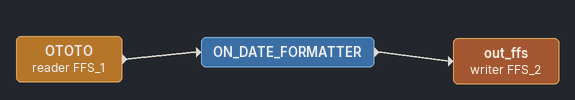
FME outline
OTOTO (reader FFS_1)
    -> ON_DATE_FORMATTER
ON_DATE_FORMATTER
    -> out_ffs (writer FFS_2)
out_ffs (writer FFS_2)
